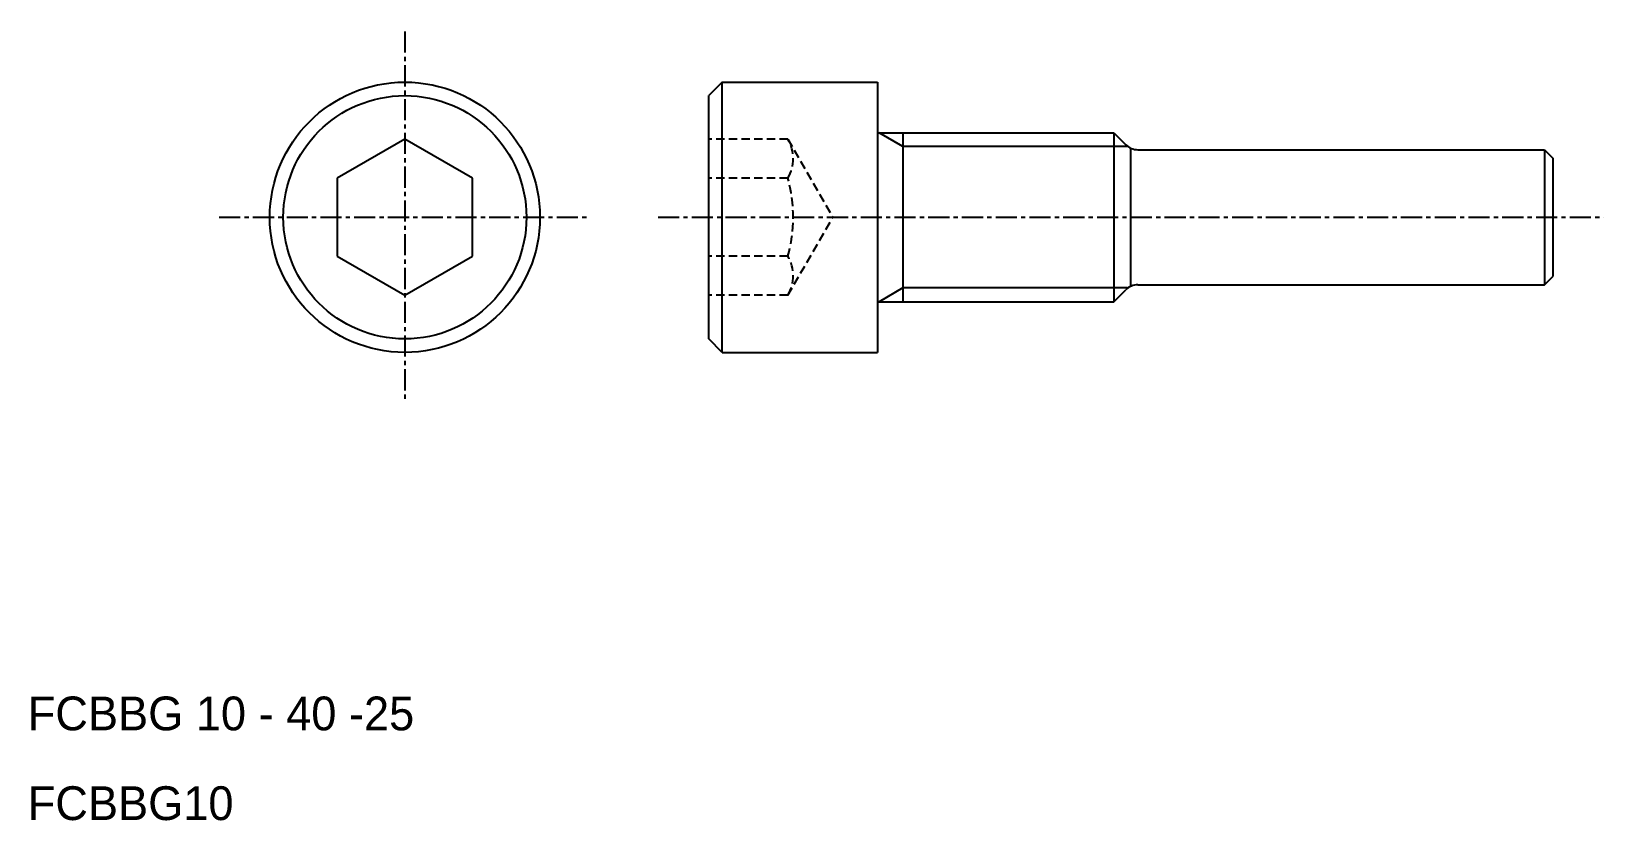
# Model space of a CAD drawing. Extents: x 74.2 to 167.3, y 161 to 207.7.
import ezdxf

# ---------------------------------------------------------------- set-up
doc = ezdxf.new("R2010")
doc.units = 0
doc.linetypes.add('CENTER', pattern=[2, 1.25, -0.25, 0.25, -0.25])
doc.linetypes.add('DASHED', pattern=[0.75, 0.5, -0.25])
doc.layers.get('0').update_dxf_attribs({"linetype": 'CONTINUOUS'})
doc.layers.add('CENTER', color=1, linetype='CENTER')

msp = doc.modelspace()

# ---------------------------------------------------------------- linework, layer by layer
at = {"color": 7, "linetype": 'CONTINUOUS'}
for p, q in [((115.088, 204.673), (114.288, 203.873)), ((115.088, 188.673), (115.088, 204.673)), ((115.088, 204.673), (124.288, 204.673)), ((124.288, 204.673), (124.288, 188.673)), ((114.288, 189.473), (114.288, 203.873)), ((96.288, 201.292), (92.288, 198.982)), ((100.288, 198.982), (96.288, 201.292)), ((124.288, 201.673), (138.288, 201.673)), ((125.788, 201.673), (125.788, 191.673)), ((138.288, 201.673), (138.288, 191.673)), ((138.288, 201.673), (138.995, 200.966)), ((139.288, 192.583), (139.288, 200.763)), ((139.702, 200.673), (163.788, 200.673)), ((163.788, 200.673), (164.288, 200.173)), ((163.788, 200.673), (163.788, 192.673)), ((164.288, 200.173), (164.288, 193.173)), ((92.288, 198.982), (92.288, 194.364)), ((100.288, 194.364), (100.288, 198.982)), ((92.288, 194.364), (96.288, 192.054)), ((96.288, 192.054), (100.288, 194.364)), ((163.788, 192.673), (164.288, 193.173)), ((138.288, 191.673), (138.995, 192.38)), ((139.702, 192.673), (163.788, 192.673)), ((124.288, 191.673), (138.288, 191.673)), ((115.088, 188.673), (114.288, 189.473)), ((115.088, 188.673), (124.288, 188.673))]:
    msp.add_line(p, q, dxfattribs=at)
at = {"color": 3, "linetype": 'DASHED'}
for p, q in [((118.979, 201.292), (114.288, 201.292)), ((118.979, 201.292), (121.645, 196.673)), ((118.979, 198.982), (114.288, 198.982)), ((118.979, 192.054), (121.645, 196.673)), ((118.979, 194.364), (114.288, 194.364)), ((118.979, 192.054), (114.288, 192.054))]:
    msp.add_line(p, q, dxfattribs=at)
at = {"color": 3, "linetype": 'CONTINUOUS'}
for p, q in [((125.788, 200.861), (124.382, 201.673)), ((139.1, 200.861), (125.788, 200.861)), ((125.788, 192.485), (124.382, 191.673)), ((139.1, 192.485), (125.788, 192.485))]:
    msp.add_line(p, q, dxfattribs=at)
at = {"color": 7, "linetype": 'CONTINUOUS'}
for radius in [8, 7.2]:
    msp.add_circle((96.288, 196.673), radius, dxfattribs=at)
at = {"color": 3, "linetype": 'DASHED'}
for centre, radius, start, end in [((116.979, 200.137), 2.309, 330, 30), ((110.514, 196.673), 8.774, 344.73852, 15.26148), ((116.979, 193.209), 2.309, 330, 30)]:
    msp.add_arc(centre, radius, start, end, dxfattribs=at)
at = {"color": 7, "linetype": 'CONTINUOUS'}
for centre, start, end in [((139.702, 201.673), 225, 270), ((139.702, 191.673), 90, 135)]:
    msp.add_arc(centre, 1, start, end, dxfattribs=at)
at = {"layer": 'CENTER', "color": 1, "linetype": 'CENTER'}
for p, q in [((96.288, 207.673), (96.288, 185.673)), ((85.288, 196.673), (107.288, 196.673)), ((111.288, 196.673), (167.288, 196.673))]:
    msp.add_line(p, q, dxfattribs=at)

# ---------------------------------------------------------------- texts
at = {"color": 7, "linetype": 'CONTINUOUS'}
for s, p in [('FCBBG 10 - 40 -25', (73.951, 166.295)), ('FCBBG10', (73.951, 160.982))]:
    msp.add_text(s, height=2, dxfattribs=at).set_placement(p)

doc.saveas('drawing.dxf')
